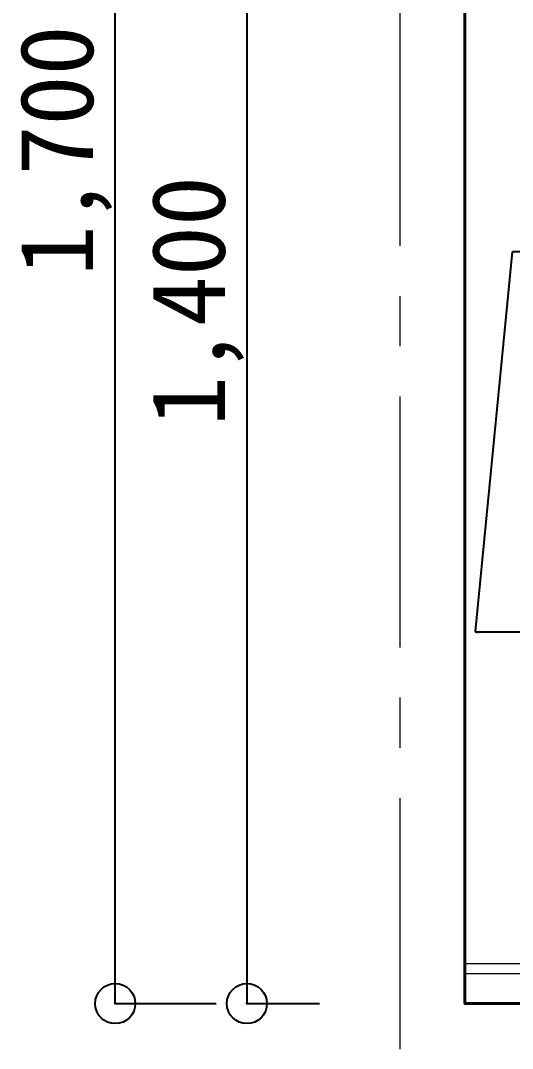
# Model space of a CAD drawing. Units: millimetres at full size. Extents: x -10070 to 9730, y -7239 to 6561.
# Drawn here: x 4725 to 5216, y -5441 to -4418 of the extents above; entities that cross this region are included whole.
import ezdxf
from ezdxf.enums import TextEntityAlignment as Align

# ---------------------------------------------------------------- set-up
doc = ezdxf.new("R2010")
doc.units = ezdxf.units.MM
doc.header["$LTSCALE"] = 50
doc.header["$PDMODE"] = 32
doc.header["$PDSIZE"] = 40
doc.linetypes.add('CHAIN1', pattern=[8, 5, -1, 1, -1])
for name, color, linetype, lineweight in [('B-1_通り芯・通り番号', 1, 'CHAIN1', 18), ('B-3_仕上線(黄)', 3, 'Continuous', 40), ('B-A_文字', 7, 'Continuous', 25), ('B-F_寸法・方位', 7, 'Continuous', 25)]:
    doc.layers.add(name, color=color, linetype=linetype, lineweight=lineweight)
doc.styles.add('ＭＳ ゴシック', font='')
doc.styles.get('ＭＳ ゴシック').set_extended_font_data('MS Gothic')

msp = doc.modelspace()

# ---------------------------------------------------------------- linework, layer by layer
at = {"layer": 'B-1_通り芯・通り番号'}
msp.add_line((5103.1, -2391.96), (5103.1, -6146.71), dxfattribs=at)
msp.add_line((5103.1, -2391.96), (5103.1, -6146.71), dxfattribs=at)
at = {"layer": 'B-3_仕上線(黄)'}
msp.add_lwpolyline([(5168.1, -2996.71), (5168.1, -5396.71), (6858.1, -5396.71)], dxfattribs=at)
at = {"layer": 'B-A_文字', "color": 1, "lineweight": 18}
msp.add_line((5168.1, -5366.71), (5265.1, -5366.71), dxfattribs=at)
at = {"layer": 'B-F_寸法・方位'}
for p, q in [((4819.31, -5396.71), (4819.31, -3696.71)), ((4950.66, -3996.71), (4950.66, -5396.71)), ((5178.71, -5026.16), (5215.5, -4647.88)), ((5278.64, -4647.99), (5215.5, -4647.88)), ((5276.41, -5026.71), (5179.21, -5026.71)), ((4819.31, -5396.71), (4919.91, -5396.71)), ((4950.66, -5396.71), (5022.99, -5396.71))]:
    msp.add_line(p, q, dxfattribs=at)
at = {"layer": 'B-F_寸法・方位', "color": 4, "lineweight": 9}
msp.add_line((5168.1, -5356.71), (5266.3, -5356.71), dxfattribs=at)
at = {"layer": 'B-F_寸法・方位'}
for centre, radius, start, end in [((5179.42, -5026.06), 0.717, 188.20845, 224.16099), ((5179.19, -5026.27), 0.468, 189.30614, 278.49697), ((5179.1, -5026.32), 0.334, 207.11582, 248.25319), ((5179.25, -5026.22), 0.482, 224.16099, 275.75502), ((5179.64, -5024.97), 1.79, 248.25319, 256.28073), ((5179.79, -5030.27), 3.58, 83.79757, 98.49697), ((5179.9, -5032.64), 5.97, 85.57554, 95.75502), ((5181.12, -5016.95), 9.78, 265.57554, 271.80289), ((5182.26, -5053.32), 26.61, 89.7736, 91.80289), ((5181.95, -5131.14), 104.44, 89.25647, 89.7736)]:
    msp.add_arc(centre, radius, start, end, dxfattribs=at)
for p in [(4819.31, -5396.71), (4950.66, -5396.71)]:
    msp.add_point(p, dxfattribs=at)

# ---------------------------------------------------------------- texts
at = {"layer": 'B-F_寸法・方位', "style": 'ＭＳ ゴシック'}
for s, p in [('1,700', (4819.31, -4671.71)), ('1,400', (4950.66, -4821.71))]:
    msp.add_text(s, height=73.31, rotation=90, dxfattribs=at).set_placement(p, align=Align.BOTTOM_LEFT)

doc.saveas('drawing.dxf')
